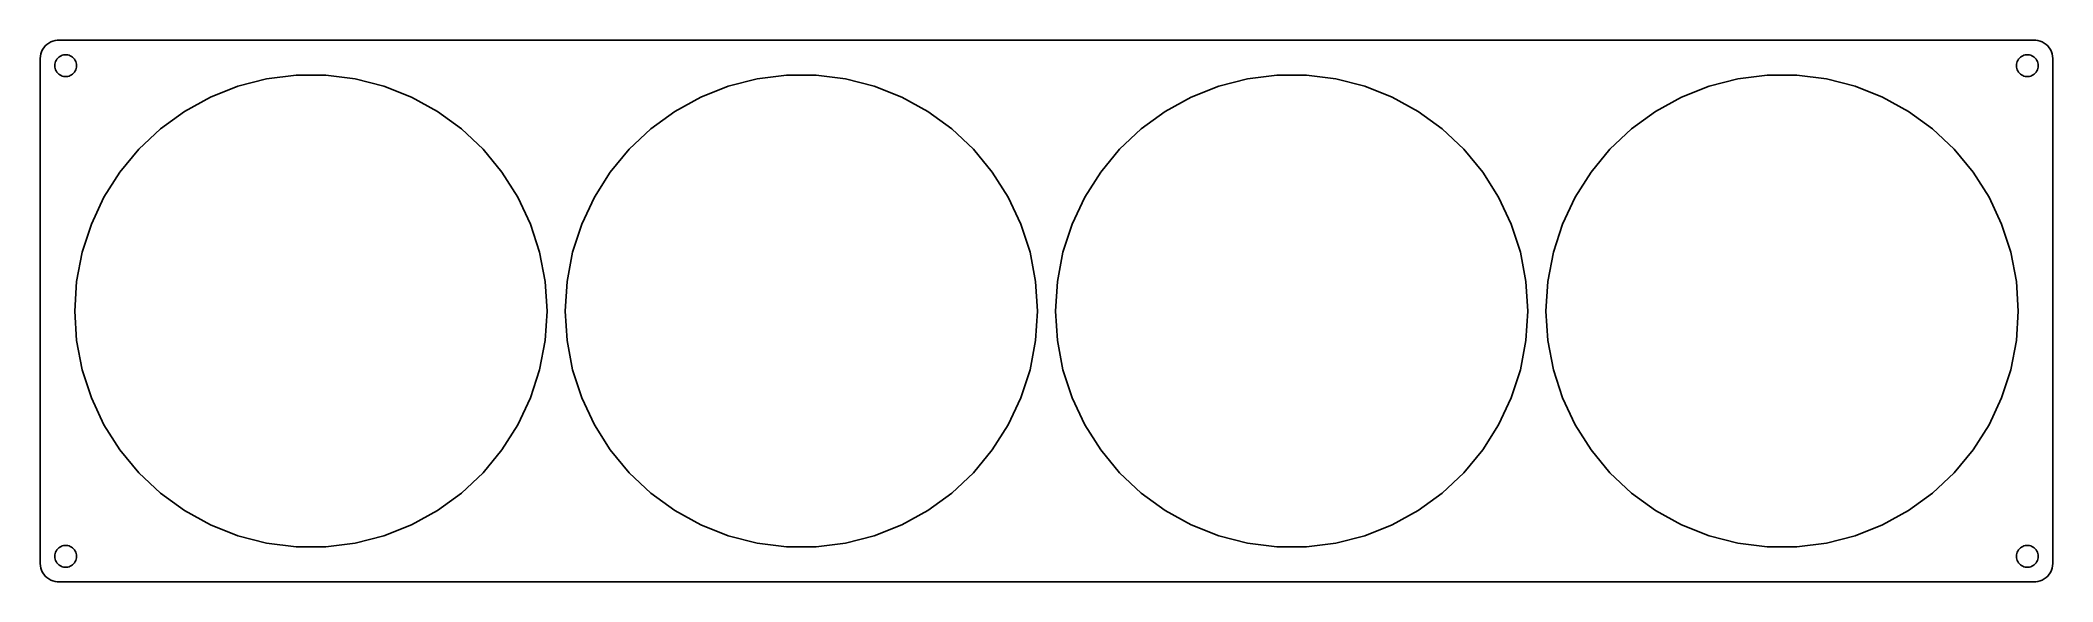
# Model space of a CAD drawing. Header units: metres. Extents: x -277 to 277, y -74 to 74.
import ezdxf

# ---------------------------------------------------------------- set-up
doc = ezdxf.new("R2010")
doc.units = ezdxf.units.M

msp = doc.modelspace()

# ---------------------------------------------------------------- linework, layer by layer
for p, q in [((-276.045, 72.4389), (-276.382, 71.9088)), ((-275.645, 72.9227), (-276.045, 72.4389)), ((-275.187, 73.3526), (-275.645, 72.9227)), ((-274.679, 73.7216), (-275.187, 73.3526)), ((-274.129, 74.0241), (-274.679, 73.7216)), ((-273.545, 74.2553), (-274.129, 74.0241)), ((-272.937, 74.4114), (-273.545, 74.2553)), ((-272.314, 74.4901), (-272.937, 74.4114)), ((272.314, 74.4901), (-272.314, 74.4901)), ((272.937, 74.4114), (272.314, 74.4901)), ((273.545, 74.2553), (272.937, 74.4114)), ((274.129, 74.0241), (273.545, 74.2553)), ((274.679, 73.7216), (274.129, 74.0241)), ((275.187, 73.3526), (274.679, 73.7216)), ((275.645, 72.9227), (275.187, 73.3526)), ((276.045, 72.4389), (275.645, 72.9227)), ((276.382, 71.9088), (276.045, 72.4389)), ((-276.961, 70.1267), (-277, 69.5)), ((-277, 69.5), (-277, -69.5)), ((-276.843, 70.7434), (-276.961, 70.1267)), ((-276.649, 71.3406), (-276.843, 70.7434)), ((-276.382, 71.9088), (-276.649, 71.3406)), ((-273, 67.5), (-272.976, 67.876)), ((-272.976, 67.124), (-273, 67.5)), ((-272.976, 67.876), (-272.906, 68.2461)), ((-272.906, 66.7539), (-272.976, 67.124)), ((-272.906, 68.2461), (-272.789, 68.6044)), ((-272.789, 66.3956), (-272.906, 66.7539)), ((-272.789, 68.6044), (-272.629, 68.9453)), ((-272.629, 68.9453), (-272.427, 69.2634)), ((-272.427, 69.2634), (-272.187, 69.5536)), ((-272.187, 69.5536), (-271.912, 69.8115)), ((-271.912, 69.8115), (-271.607, 70.033)), ((-271.607, 70.033), (-271.277, 70.2145)), ((-271.277, 70.2145), (-270.927, 70.3532)), ((-270.927, 70.3532), (-270.562, 70.4469)), ((-270.562, 70.4469), (-270.188, 70.4941)), ((-270.188, 70.4941), (-269.812, 70.4941)), ((-269.812, 70.4941), (-269.438, 70.4469)), ((-269.438, 70.4469), (-269.073, 70.3532)), ((-269.073, 70.3532), (-268.723, 70.2145)), ((-268.723, 70.2145), (-268.393, 70.033)), ((-268.393, 70.033), (-268.088, 69.8115)), ((-268.088, 69.8115), (-267.813, 69.5536)), ((-267.813, 69.5536), (-267.573, 69.2634)), ((-267.573, 69.2634), (-267.371, 68.9453)), ((-267.371, 68.9453), (-267.211, 68.6044)), ((-267.211, 68.6044), (-267.094, 68.2461)), ((-267.094, 66.7539), (-267.211, 66.3956)), ((-267.094, 68.2461), (-267.024, 67.876)), ((-267.024, 67.124), (-267.094, 66.7539)), ((-267.024, 67.876), (-267, 67.5)), ((-267, 67.5), (-267.024, 67.124)), ((267, 67.5), (267.024, 67.876)), ((267.024, 67.124), (267, 67.5)), ((267.024, 67.876), (267.094, 68.2461)), ((267.094, 66.7539), (267.024, 67.124)), ((267.094, 68.2461), (267.211, 68.6044)), ((267.211, 66.3956), (267.094, 66.7539)), ((267.211, 68.6044), (267.371, 68.9453)), ((267.371, 68.9453), (267.573, 69.2634)), ((267.573, 69.2634), (267.813, 69.5536)), ((267.813, 69.5536), (268.088, 69.8115)), ((268.088, 69.8115), (268.393, 70.033)), ((268.393, 70.033), (268.723, 70.2145)), ((268.723, 70.2145), (269.073, 70.3532)), ((269.073, 70.3532), (269.438, 70.4469)), ((269.438, 70.4469), (269.812, 70.4941)), ((269.812, 70.4941), (270.188, 70.4941)), ((270.188, 70.4941), (270.562, 70.4469)), ((270.562, 70.4469), (270.927, 70.3532)), ((270.927, 70.3532), (271.277, 70.2145)), ((271.277, 70.2145), (271.607, 70.033)), ((271.607, 70.033), (271.912, 69.8115)), ((271.912, 69.8115), (272.187, 69.5536)), ((272.187, 69.5536), (272.427, 69.2634)), ((272.427, 69.2634), (272.629, 68.9453)), ((272.629, 68.9453), (272.789, 68.6044)), ((272.789, 68.6044), (272.906, 68.2461)), ((272.906, 66.7539), (272.789, 66.3956)), ((272.906, 68.2461), (272.976, 67.876)), ((272.976, 67.124), (272.906, 66.7539)), ((272.976, 67.876), (273, 67.5)), ((273, 67.5), (272.976, 67.124)), ((276.649, 71.3406), (276.382, 71.9088)), ((276.843, 70.7434), (276.649, 71.3406)), ((276.961, 70.1267), (276.843, 70.7434)), ((277, 69.5), (276.961, 70.1267)), ((277, -69.5), (277, 69.5)), ((-272.629, 66.0547), (-272.789, 66.3956)), ((-272.427, 65.7366), (-272.629, 66.0547)), ((-272.187, 65.4464), (-272.427, 65.7366)), ((-271.912, 65.1885), (-272.187, 65.4464)), ((-271.607, 64.967), (-271.912, 65.1885)), ((-271.277, 64.7855), (-271.607, 64.967)), ((-270.927, 64.6468), (-271.277, 64.7855)), ((-270.562, 64.5531), (-270.927, 64.6468)), ((-270.188, 64.5059), (-270.562, 64.5531)), ((-269.812, 64.5059), (-270.188, 64.5059)), ((-269.438, 64.5531), (-269.812, 64.5059)), ((-269.073, 64.6468), (-269.438, 64.5531)), ((-268.723, 64.7855), (-269.073, 64.6468)), ((-268.393, 64.967), (-268.723, 64.7855)), ((-268.088, 65.1885), (-268.393, 64.967)), ((-267.813, 65.4464), (-268.088, 65.1885)), ((-267.573, 65.7366), (-267.813, 65.4464)), ((-267.371, 66.0547), (-267.573, 65.7366)), ((-267.211, 66.3956), (-267.371, 66.0547)), ((-230.176, 58.8138), (-222.586, 61.8187)), ((-222.586, 61.8187), (-214.68, 63.8487)), ((-214.68, 63.8487), (-206.581, 64.8717)), ((-206.581, 64.8717), (-198.419, 64.8717)), ((-198.419, 64.8717), (-190.32, 63.8487)), ((-190.32, 63.8487), (-182.414, 61.8187)), ((-182.414, 61.8187), (-174.824, 58.8138)), ((-95.1756, 58.8138), (-87.5861, 61.8187)), ((-87.5861, 61.8187), (-79.6798, 63.8487)), ((-79.6798, 63.8487), (-71.5814, 64.8717)), ((-71.5814, 64.8717), (-63.4186, 64.8717)), ((-63.4186, 64.8717), (-55.3202, 63.8487)), ((-55.3202, 63.8487), (-47.4139, 61.8187)), ((-47.4139, 61.8187), (-39.8243, 58.8138)), ((39.8243, 58.8138), (47.4139, 61.8187)), ((47.4139, 61.8187), (55.3202, 63.8487)), ((55.3202, 63.8487), (63.4186, 64.8717)), ((63.4186, 64.8717), (71.5814, 64.8717)), ((71.5814, 64.8717), (79.6798, 63.8487)), ((79.6798, 63.8487), (87.5861, 61.8187)), ((87.5861, 61.8187), (95.1756, 58.8138)), ((174.824, 58.8138), (182.414, 61.8187)), ((182.414, 61.8187), (190.32, 63.8487)), ((190.32, 63.8487), (198.419, 64.8717)), ((198.419, 64.8717), (206.581, 64.8717)), ((206.581, 64.8717), (214.68, 63.8487)), ((214.68, 63.8487), (222.586, 61.8187)), ((222.586, 61.8187), (230.176, 58.8138)), ((267.371, 66.0547), (267.211, 66.3956)), ((267.573, 65.7366), (267.371, 66.0547)), ((267.813, 65.4464), (267.573, 65.7366)), ((268.088, 65.1885), (267.813, 65.4464)), ((268.393, 64.967), (268.088, 65.1885)), ((268.723, 64.7855), (268.393, 64.967)), ((269.073, 64.6468), (268.723, 64.7855)), ((269.438, 64.5531), (269.073, 64.6468)), ((269.812, 64.5059), (269.438, 64.5531)), ((270.188, 64.5059), (269.812, 64.5059)), ((270.562, 64.5531), (270.188, 64.5059)), ((270.927, 64.6468), (270.562, 64.5531)), ((271.277, 64.7855), (270.927, 64.6468)), ((271.607, 64.967), (271.277, 64.7855)), ((271.912, 65.1885), (271.607, 64.967)), ((272.187, 65.4464), (271.912, 65.1885)), ((272.427, 65.7366), (272.187, 65.4464)), ((272.629, 66.0547), (272.427, 65.7366)), ((272.789, 66.3956), (272.629, 66.0547)), ((-237.329, 54.8813), (-230.176, 58.8138)), ((-174.824, 58.8138), (-167.671, 54.8813)), ((-102.329, 54.8813), (-95.1756, 58.8138)), ((-39.8243, 58.8138), (-32.6712, 54.8813)), ((32.6712, 54.8813), (39.8243, 58.8138)), ((95.1756, 58.8138), (102.329, 54.8813)), ((167.671, 54.8813), (174.824, 58.8138)), ((230.176, 58.8138), (237.329, 54.8813)), ((-249.883, 44.4956), (-243.933, 50.0834)), ((-243.933, 50.0834), (-237.329, 54.8813)), ((-167.671, 54.8813), (-161.067, 50.0834)), ((-161.067, 50.0834), (-155.117, 44.4956)), ((-114.883, 44.4956), (-108.933, 50.0834)), ((-108.933, 50.0834), (-102.329, 54.8813)), ((-32.6712, 54.8813), (-26.0674, 50.0834)), ((-26.0674, 50.0834), (-20.117, 44.4956)), ((20.117, 44.4956), (26.0674, 50.0834)), ((26.0674, 50.0834), (32.6712, 54.8813)), ((102.329, 54.8813), (108.933, 50.0834)), ((108.933, 50.0834), (114.883, 44.4956)), ((155.117, 44.4956), (161.067, 50.0834)), ((161.067, 50.0834), (167.671, 54.8813)), ((237.329, 54.8813), (243.933, 50.0834)), ((243.933, 50.0834), (249.883, 44.4956)), ((-255.086, 38.206), (-249.883, 44.4956)), ((-155.117, 44.4956), (-149.914, 38.206)), ((-120.086, 38.206), (-114.883, 44.4956)), ((-20.117, 44.4956), (-14.9139, 38.206)), ((14.9139, 38.206), (20.117, 44.4956)), ((114.883, 44.4956), (120.086, 38.206)), ((149.914, 38.206), (155.117, 44.4956)), ((249.883, 44.4956), (255.086, 38.206)), ((-259.46, 31.314), (-255.086, 38.206)), ((-149.914, 38.206), (-145.54, 31.314)), ((-124.46, 31.314), (-120.086, 38.206)), ((-14.9139, 38.206), (-10.5401, 31.314)), ((10.5401, 31.314), (14.9139, 38.206)), ((120.086, 38.206), (124.46, 31.314)), ((145.54, 31.314), (149.914, 38.206)), ((255.086, 38.206), (259.46, 31.314)), ((-262.935, 23.9281), (-259.46, 31.314)), ((-145.54, 31.314), (-142.065, 23.9281)), ((-127.935, 23.9281), (-124.46, 31.314)), ((-10.5401, 31.314), (-7.06451, 23.9281)), ((7.06451, 23.9281), (10.5401, 31.314)), ((124.46, 31.314), (127.935, 23.9281)), ((142.065, 23.9281), (145.54, 31.314)), ((259.46, 31.314), (262.935, 23.9281)), ((-265.458, 16.1648), (-262.935, 23.9281)), ((-142.065, 23.9281), (-139.542, 16.1648)), ((-130.458, 16.1648), (-127.935, 23.9281)), ((-7.06451, 23.9281), (-4.54208, 16.1648)), ((4.54208, 16.1648), (7.06451, 23.9281)), ((127.935, 23.9281), (130.458, 16.1648)), ((139.542, 16.1648), (142.065, 23.9281)), ((262.935, 23.9281), (265.458, 16.1648)), ((-266.987, 8.14665), (-265.458, 16.1648)), ((-139.542, 16.1648), (-138.013, 8.14665)), ((-131.987, 8.14665), (-130.458, 16.1648)), ((-4.54208, 16.1648), (-3.01254, 8.14665)), ((3.01254, 8.14665), (4.54208, 16.1648)), ((130.458, 16.1648), (131.987, 8.14665)), ((138.013, 8.14665), (139.542, 16.1648)), ((265.458, 16.1648), (266.987, 8.14665)), ((-267.5, 0), (-266.987, 8.14665)), ((-138.013, 8.14665), (-137.5, 0)), ((-132.5, 0), (-131.987, 8.14665)), ((-3.01254, 8.14665), (-2.5, 0)), ((2.5, 0), (3.01254, 8.14665)), ((131.987, 8.14665), (132.5, 0)), ((137.5, 0), (138.013, 8.14665)), ((266.987, 8.14665), (267.5, 0)), ((-266.987, -8.14665), (-267.5, 0)), ((-137.5, 0), (-138.013, -8.14665)), ((-131.987, -8.14665), (-132.5, 0)), ((-2.5, 0), (-3.01254, -8.14665)), ((3.01254, -8.14665), (2.5, 0)), ((132.5, 0), (131.987, -8.14665)), ((138.013, -8.14665), (137.5, 0)), ((267.5, 0), (266.987, -8.14665)), ((-265.458, -16.1648), (-266.987, -8.14665)), ((-138.013, -8.14665), (-139.542, -16.1648)), ((-130.458, -16.1648), (-131.987, -8.14665)), ((-3.01254, -8.14665), (-4.54208, -16.1648)), ((4.54208, -16.1648), (3.01254, -8.14665)), ((131.987, -8.14665), (130.458, -16.1648)), ((139.542, -16.1648), (138.013, -8.14665)), ((266.987, -8.14665), (265.458, -16.1648)), ((-262.935, -23.9281), (-265.458, -16.1648)), ((-139.542, -16.1648), (-142.065, -23.9281)), ((-127.935, -23.9281), (-130.458, -16.1648)), ((-4.54208, -16.1648), (-7.06451, -23.9281)), ((7.06451, -23.9281), (4.54208, -16.1648)), ((130.458, -16.1648), (127.935, -23.9281)), ((142.065, -23.9281), (139.542, -16.1648)), ((265.458, -16.1648), (262.935, -23.9281)), ((-259.46, -31.314), (-262.935, -23.9281)), ((-142.065, -23.9281), (-145.54, -31.314)), ((-124.46, -31.314), (-127.935, -23.9281)), ((-7.06451, -23.9281), (-10.5401, -31.314)), ((10.5401, -31.314), (7.06451, -23.9281)), ((127.935, -23.9281), (124.46, -31.314)), ((145.54, -31.314), (142.065, -23.9281)), ((262.935, -23.9281), (259.46, -31.314)), ((-255.086, -38.206), (-259.46, -31.314)), ((-145.54, -31.314), (-149.914, -38.206)), ((-120.086, -38.206), (-124.46, -31.314)), ((-10.5401, -31.314), (-14.9139, -38.206)), ((14.9139, -38.206), (10.5401, -31.314)), ((124.46, -31.314), (120.086, -38.206)), ((149.914, -38.206), (145.54, -31.314)), ((259.46, -31.314), (255.086, -38.206)), ((-249.883, -44.4956), (-255.086, -38.206)), ((-149.914, -38.206), (-155.117, -44.4956)), ((-114.883, -44.4956), (-120.086, -38.206)), ((-14.9139, -38.206), (-20.117, -44.4956)), ((20.117, -44.4956), (14.9139, -38.206)), ((120.086, -38.206), (114.883, -44.4956)), ((155.117, -44.4956), (149.914, -38.206)), ((255.086, -38.206), (249.883, -44.4956)), ((-243.933, -50.0834), (-249.883, -44.4956)), ((-155.117, -44.4956), (-161.067, -50.0834)), ((-108.933, -50.0834), (-114.883, -44.4956)), ((-20.117, -44.4956), (-26.0674, -50.0834)), ((26.0674, -50.0834), (20.117, -44.4956)), ((114.883, -44.4956), (108.933, -50.0834)), ((161.067, -50.0834), (155.117, -44.4956)), ((249.883, -44.4956), (243.933, -50.0834)), ((-237.329, -54.8813), (-243.933, -50.0834)), ((-230.176, -58.8138), (-237.329, -54.8813)), ((-167.671, -54.8813), (-174.824, -58.8138)), ((-161.067, -50.0834), (-167.671, -54.8813)), ((-102.329, -54.8813), (-108.933, -50.0834)), ((-95.1756, -58.8138), (-102.329, -54.8813)), ((-32.6712, -54.8813), (-39.8243, -58.8138)), ((-26.0674, -50.0834), (-32.6712, -54.8813)), ((32.6712, -54.8813), (26.0674, -50.0834)), ((39.8243, -58.8138), (32.6712, -54.8813)), ((102.329, -54.8813), (95.1756, -58.8138)), ((108.933, -50.0834), (102.329, -54.8813)), ((167.671, -54.8813), (161.067, -50.0834)), ((174.824, -58.8138), (167.671, -54.8813)), ((237.329, -54.8813), (230.176, -58.8138)), ((243.933, -50.0834), (237.329, -54.8813)), ((-222.586, -61.8187), (-230.176, -58.8138)), ((-174.824, -58.8138), (-182.414, -61.8187)), ((-87.5861, -61.8187), (-95.1756, -58.8138)), ((-39.8243, -58.8138), (-47.4139, -61.8187)), ((47.4139, -61.8187), (39.8243, -58.8138)), ((95.1756, -58.8138), (87.5861, -61.8187)), ((182.414, -61.8187), (174.824, -58.8138)), ((230.176, -58.8138), (222.586, -61.8187)), ((-272.906, -66.7539), (-272.789, -66.3956)), ((-272.789, -66.3956), (-272.629, -66.0547)), ((-272.629, -66.0547), (-272.427, -65.7366)), ((-272.427, -65.7366), (-272.187, -65.4464)), ((-272.187, -65.4464), (-271.912, -65.1885)), ((-271.912, -65.1885), (-271.607, -64.967)), ((-271.607, -64.967), (-271.277, -64.7855)), ((-271.277, -64.7855), (-270.927, -64.6468)), ((-270.927, -64.6468), (-270.562, -64.5531)), ((-270.562, -64.5531), (-270.188, -64.5059)), ((-270.188, -64.5059), (-269.812, -64.5059)), ((-269.812, -64.5059), (-269.438, -64.5531)), ((-269.438, -64.5531), (-269.073, -64.6468)), ((-269.073, -64.6468), (-268.723, -64.7855)), ((-268.723, -64.7855), (-268.393, -64.967)), ((-268.393, -64.967), (-268.088, -65.1885)), ((-268.088, -65.1885), (-267.813, -65.4464)), ((-267.813, -65.4464), (-267.573, -65.7366)), ((-267.573, -65.7366), (-267.371, -66.0547)), ((-267.371, -66.0547), (-267.211, -66.3956)), ((-267.211, -66.3956), (-267.094, -66.7539)), ((-214.68, -63.8487), (-222.586, -61.8187)), ((-206.581, -64.8717), (-214.68, -63.8487)), ((-198.419, -64.8717), (-206.581, -64.8717)), ((-190.32, -63.8487), (-198.419, -64.8717)), ((-182.414, -61.8187), (-190.32, -63.8487)), ((-79.6798, -63.8487), (-87.5861, -61.8187)), ((-71.5814, -64.8717), (-79.6798, -63.8487)), ((-63.4186, -64.8717), (-71.5814, -64.8717)), ((-55.3202, -63.8487), (-63.4186, -64.8717)), ((-47.4139, -61.8187), (-55.3202, -63.8487)), ((55.3202, -63.8487), (47.4139, -61.8187)), ((63.4186, -64.8717), (55.3202, -63.8487)), ((71.5814, -64.8717), (63.4186, -64.8717)), ((79.6798, -63.8487), (71.5814, -64.8717)), ((87.5861, -61.8187), (79.6798, -63.8487)), ((190.32, -63.8487), (182.414, -61.8187)), ((198.419, -64.8717), (190.32, -63.8487)), ((206.581, -64.8717), (198.419, -64.8717)), ((214.68, -63.8487), (206.581, -64.8717)), ((222.586, -61.8187), (214.68, -63.8487)), ((267.094, -66.7539), (267.211, -66.3956)), ((267.211, -66.3956), (267.371, -66.0547)), ((267.371, -66.0547), (267.573, -65.7366)), ((267.573, -65.7366), (267.813, -65.4464)), ((267.813, -65.4464), (268.088, -65.1885)), ((268.088, -65.1885), (268.393, -64.967)), ((268.393, -64.967), (268.723, -64.7855)), ((268.723, -64.7855), (269.073, -64.6468)), ((269.073, -64.6468), (269.438, -64.5531)), ((269.438, -64.5531), (269.812, -64.5059)), ((269.812, -64.5059), (270.188, -64.5059)), ((270.188, -64.5059), (270.562, -64.5531)), ((270.562, -64.5531), (270.927, -64.6468)), ((270.927, -64.6468), (271.277, -64.7855)), ((271.277, -64.7855), (271.607, -64.967)), ((271.607, -64.967), (271.912, -65.1885)), ((271.912, -65.1885), (272.187, -65.4464)), ((272.187, -65.4464), (272.427, -65.7366)), ((272.427, -65.7366), (272.629, -66.0547)), ((272.629, -66.0547), (272.789, -66.3956)), ((272.789, -66.3956), (272.906, -66.7539)), ((-277, -69.5), (-276.961, -70.1267)), ((-276.961, -70.1267), (-276.843, -70.7434)), ((-276.843, -70.7434), (-276.649, -71.3406)), ((-276.649, -71.3406), (-276.382, -71.9088)), ((-276.382, -71.9088), (-276.045, -72.4389)), ((-273, -67.5), (-272.976, -67.124)), ((-272.976, -67.876), (-273, -67.5)), ((-272.976, -67.124), (-272.906, -66.7539)), ((-272.906, -68.2461), (-272.976, -67.876)), ((-272.789, -68.6044), (-272.906, -68.2461)), ((-272.629, -68.9453), (-272.789, -68.6044)), ((-272.427, -69.2634), (-272.629, -68.9453)), ((-272.187, -69.5536), (-272.427, -69.2634)), ((-271.912, -69.8115), (-272.187, -69.5536)), ((-271.607, -70.033), (-271.912, -69.8115)), ((-271.277, -70.2145), (-271.607, -70.033)), ((-270.927, -70.3532), (-271.277, -70.2145)), ((-270.562, -70.4469), (-270.927, -70.3532)), ((-270.188, -70.4941), (-270.562, -70.4469)), ((-269.812, -70.4941), (-270.188, -70.4941)), ((-269.438, -70.4469), (-269.812, -70.4941)), ((-269.073, -70.3532), (-269.438, -70.4469)), ((-268.723, -70.2145), (-269.073, -70.3532)), ((-268.393, -70.033), (-268.723, -70.2145)), ((-268.088, -69.8115), (-268.393, -70.033)), ((-267.813, -69.5536), (-268.088, -69.8115)), ((-267.573, -69.2634), (-267.813, -69.5536)), ((-267.371, -68.9453), (-267.573, -69.2634)), ((-267.211, -68.6044), (-267.371, -68.9453)), ((-267.094, -68.2461), (-267.211, -68.6044)), ((-267.094, -66.7539), (-267.024, -67.124)), ((-267.024, -67.876), (-267.094, -68.2461)), ((-267.024, -67.124), (-267, -67.5)), ((-267, -67.5), (-267.024, -67.876)), ((267, -67.5), (267.024, -67.124)), ((267.024, -67.876), (267, -67.5)), ((267.024, -67.124), (267.094, -66.7539)), ((267.094, -68.2461), (267.024, -67.876)), ((267.211, -68.6044), (267.094, -68.2461)), ((267.371, -68.9453), (267.211, -68.6044)), ((267.573, -69.2634), (267.371, -68.9453)), ((267.813, -69.5536), (267.573, -69.2634)), ((268.088, -69.8115), (267.813, -69.5536)), ((268.393, -70.033), (268.088, -69.8115)), ((268.723, -70.2145), (268.393, -70.033)), ((269.073, -70.3532), (268.723, -70.2145)), ((269.438, -70.4469), (269.073, -70.3532)), ((269.812, -70.4941), (269.438, -70.4469)), ((270.188, -70.4941), (269.812, -70.4941)), ((270.562, -70.4469), (270.188, -70.4941)), ((270.927, -70.3532), (270.562, -70.4469)), ((271.277, -70.2145), (270.927, -70.3532)), ((271.607, -70.033), (271.277, -70.2145)), ((271.912, -69.8115), (271.607, -70.033)), ((272.187, -69.5536), (271.912, -69.8115)), ((272.427, -69.2634), (272.187, -69.5536)), ((272.629, -68.9453), (272.427, -69.2634)), ((272.789, -68.6044), (272.629, -68.9453)), ((272.906, -68.2461), (272.789, -68.6044)), ((272.906, -66.7539), (272.976, -67.124)), ((272.976, -67.876), (272.906, -68.2461)), ((272.976, -67.124), (273, -67.5)), ((273, -67.5), (272.976, -67.876)), ((276.045, -72.4389), (276.382, -71.9088)), ((276.382, -71.9088), (276.649, -71.3406)), ((276.649, -71.3406), (276.843, -70.7434)), ((276.843, -70.7434), (276.961, -70.1267)), ((276.961, -70.1267), (277, -69.5)), ((-276.045, -72.4389), (-275.645, -72.9227)), ((-275.645, -72.9227), (-275.187, -73.3526)), ((-275.187, -73.3526), (-274.679, -73.7216)), ((-274.679, -73.7216), (-274.129, -74.0241)), ((-274.129, -74.0241), (-273.545, -74.2553)), ((-273.545, -74.2553), (-272.937, -74.4114)), ((-272.937, -74.4114), (-272.314, -74.4901)), ((-272.314, -74.4901), (272.314, -74.4901)), ((272.314, -74.4901), (272.937, -74.4114)), ((272.937, -74.4114), (273.545, -74.2553)), ((273.545, -74.2553), (274.129, -74.0241)), ((274.129, -74.0241), (274.679, -73.7216)), ((274.679, -73.7216), (275.187, -73.3526)), ((275.187, -73.3526), (275.645, -72.9227)), ((275.645, -72.9227), (276.045, -72.4389))]:
    msp.add_line(p, q)

doc.saveas('drawing.dxf')
